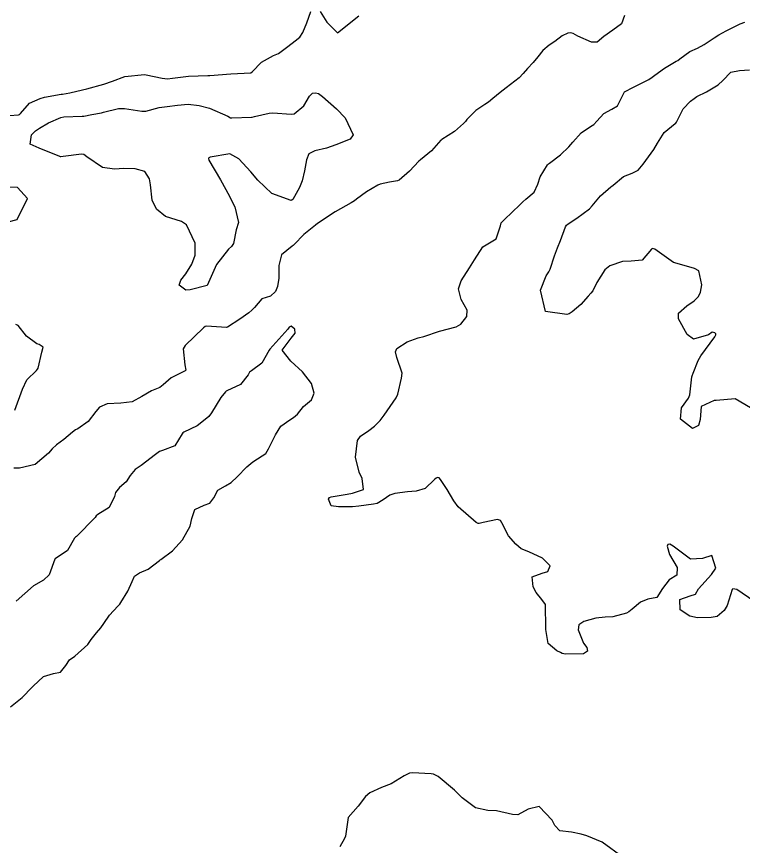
# Model space of a CAD drawing. Header units: metres. Extents: x 318500 to 325275, y 7408834 to 7428799.
# Drawn here: x 321971.5 to 322040.1, y 7416848.7 to 7416927 of the extents above; entities that cross this region are included whole.
import ezdxf

# ---------------------------------------------------------------- set-up
doc = ezdxf.new("R2010")
doc.units = ezdxf.units.M
doc.header["$MEASUREMENT"] = 0
doc.layers.add('Curvas de Nivel 1m', color=11, linetype='Continuous')
doc.layers.add('Curvas de Nivel 5m', color=15, linetype='Continuous')

msp = doc.modelspace()

# ---------------------------------------------------------------- linework, layer by layer
at = {"layer": 'Curvas de Nivel 1m', "flags": 128}
for points, elevation in [([(321969.947, 7416917.544), (321971.658, 7416917.68), (321971.752, 7416917.715), (321971.85, 7416917.807), (321972.685, 7416918.785), (321973.682, 7416919.235), (321974.118, 7416919.341), (321975.688, 7416919.628), (321975.806, 7416919.641), (321976.482, 7416919.748), (321977.693, 7416920.032), (321978.102, 7416920.132), (321979.699, 7416920.572), (321980.52, 7416920.874), (321981.706, 7416921.292), (321983.55, 7416921.494), (321983.708, 7416921.475), (321985.228, 7416921.15), (321985.705, 7416921.094), (321986.181, 7416921.139), (321987.707, 7416921.337), (321989.538, 7416921.403), (321989.708, 7416921.405), (321991.71, 7416921.54), (321993.586, 7416921.647), (321993.713, 7416921.731), (321994.593, 7416922.641), (321995.737, 7416923.273), (321995.893, 7416923.332), (321996.198, 7416923.483), (321997.095, 7416924.124), (321997.758, 7416924.661), (321998.205, 7416925.014), (321998.482, 7416925.453), (321998.859, 7416926.369), (321999.265, 7416927.445)], 724), ([(322000.129, 7416927.435), (322000.776, 7416926.421), (322001.77, 7416925.41), (322003.786, 7416927.016)], 724), ([(322028.854, 7416927.049), (322028.573, 7416926.261), (322027.776, 7416925.659), (322026.929, 7416925.073), (322026.289, 7416924.555), (322025.762, 7416924.544), (322024.466, 7416925.11), (322024.005, 7416925.349), (322023.773, 7416925.41), (322023.502, 7416925.394), (322022.981, 7416925.128), (322022.279, 7416924.619), (322021.757, 7416924.245), (322021.157, 7416923.741), (322020.677, 7416923.156), (322020.257, 7416922.638), (322019.723, 7416922.059), (322019.312, 7416921.58), (322018.917, 7416921.182), (322017.7, 7416920.223), (322017.118, 7416919.783), (322016.448, 7416919.212), (322016.034, 7416918.868), (322015.682, 7416918.655), (322014.816, 7416918.09), (322013.987, 7416917.245), (322013.84, 7416917.065), (322013.654, 7416916.858), (322012.805, 7416916.101), (322011.631, 7416915.363), (322011.579, 7416915.333), (322011.532, 7416915.281), (322010.63, 7416914.28), (322009.611, 7416913.449), (322009.446, 7416913.302), (322008.556, 7416912.356), (322007.583, 7416911.531), (322007.445, 7416911.469), (322006.671, 7416911.344), (322005.803, 7416911.13), (322005.575, 7416911.04), (322004.502, 7416910.434), (322003.555, 7416909.728), (322003.364, 7416909.571), (322003.058, 7416909.387), (322001.541, 7416908.53), (321999.883, 7416907.435), (321999.686, 7416907.279), (321999.526, 7416907.156), (321998.585, 7416906.379), (321997.689, 7416905.458), (321997.597, 7416905.361), (321997.497, 7416905.293), (321996.483, 7416904.477), (321996.243, 7416903.478), (321996.243, 7416902.263), (321996.101, 7416901.48), (321995.902, 7416901.024), (321995.436, 7416900.579), (321994.626, 7416900.308), (321993.925, 7416899.512), (321993.69, 7416899.242), (321993.412, 7416899.011), (321992.536, 7416898.396), (321991.392, 7416897.647), (321991.301, 7416897.631), (321989.393, 7416897.757), (321989.265, 7416897.699), (321989.131, 7416897.574), (321987.373, 7416895.904), (321987.187, 7416895.593), (321987.347, 7416894.086), (321987.436, 7416893.589), (321987.391, 7416893.538), (321987.339, 7416893.513), (321986.059, 7416892.88), (321985.319, 7416892.218), (321984.984, 7416891.956), (321984.212, 7416891.636), (321983.305, 7416891.115), (321982.369, 7416890.59), (321981.298, 7416890.467), (321980.024, 7416890.416), (321979.294, 7416890.088), (321978.943, 7416889.705), (321978.242, 7416888.749), (321977.265, 7416888.06), (321977.045, 7416887.95), (321976.734, 7416887.735), (321975.934, 7416887.059), (321975.242, 7416886.54), (321974.825, 7416886.167), (321974.488, 7416885.761), (321973.219, 7416884.705), (321971.744, 7416884.331), (321971.215, 7416884.339)], 724), ([(322041.064, 7416871.787), (322039.477, 7416872.896), (322039.081, 7416872.963), (322039.027, 7416872.901), (322038.564, 7416871.401), (322038.28, 7416870.912), (322037.61, 7416870.353), (322037.04, 7416870.238), (322035.759, 7416870.229), (322035.041, 7416870.39), (322034.13, 7416870.969), (322034.083, 7416871.952), (322035.07, 7416872.283), (322035.568, 7416872.457), (322035.838, 7416872.949), (322037.094, 7416874.319), (322037.5, 7416874.924), (322037.118, 7416876.107), (322036.246, 7416875.81), (322035.112, 7416875.748), (322033.459, 7416876.977), (322033.133, 7416877.184), (322032.96, 7416877.156), (322032.893, 7416876.984), (322033.118, 7416876.193), (322033.836, 7416874.973), (322033.815, 7416874.251), (322033.088, 7416873.82), (322032.439, 7416872.99), (322031.931, 7416872.134), (322031.065, 7416871.979), (322030.373, 7416871.708), (322029.577, 7416871.032), (322029.288, 7416870.794), (322029.044, 7416870.65), (322027.771, 7416870.317), (322027.039, 7416870.298), (322026.147, 7416870.184), (322025.032, 7416869.867), (322024.55, 7416869.572), (322024.504, 7416869.095), (322025.001, 7416867.842), (322025.32, 7416867.41), (322025.384, 7416867.084), (322024.987, 7416866.81), (322023.285, 7416866.809), (322022.987, 7416866.855), (322022.827, 7416866.951), (322022.487, 7416867.118), (322021.666, 7416867.796), (322021.448, 7416869.134), (322021.448, 7416869.555), (322021.416, 7416871.135), (322021.394, 7416871.475), (322021.058, 7416871.952), (322020.514, 7416872.598), (322020.243, 7416873.152), (322020.149, 7416874.089), (322021.09, 7416874.449), (322021.617, 7416874.607), (322021.861, 7416875.132), (322021.111, 7416875.85), (322019.841, 7416876.437), (322019.124, 7416876.747), (322018.595, 7416877.175), (322017.901, 7416877.946), (322017.293, 7416879.198), (322017.153, 7416879.395), (322016.868, 7416879.489), (322015.536, 7416879.216), (322015.149, 7416879.129), (322015.056, 7416879.128), (322014.852, 7416879.224), (322013.172, 7416880.684), (322012.768, 7416881.256), (322012.128, 7416882.334), (322011.498, 7416883.276), (322011.354, 7416883.421), (322011.212, 7416883.46), (322011.082, 7416883.41), (322010.918, 7416883.283), (322010.051, 7416882.438), (322009.193, 7416882.182), (322008.392, 7416882.112), (322007.189, 7416881.948), (322006.721, 7416881.801), (322006.09, 7416881.341), (322005.524, 7416880.998), (322005.174, 7416880.942), (322003.781, 7416880.761), (322003.17, 7416880.704), (322001.874, 7416880.695), (322001.171, 7416880.806), (322000.92, 7416881.413), (322001.005, 7416881.589), (322001.184, 7416881.646), (322002.676, 7416881.899), (322003.189, 7416881.978), (322004.231, 7416882.328), (322004.094, 7416883.367), (322003.817, 7416883.975), (322003.473, 7416885.378), (322003.664, 7416886.965), (322003.952, 7416887.373), (322004.728, 7416887.905), (322005.274, 7416888.304), (322005.797, 7416888.838), (322006.168, 7416889.347), (322007.306, 7416890.969), (322007.469, 7416891.328), (322007.827, 7416892.829), (322007.883, 7416893.322), (322007.362, 7416894.772), (322007.254, 7416895.332), (322007.373, 7416895.635), (322008.338, 7416896.274), (322009.383, 7416896.635), (322009.908, 7416896.771), (322011.39, 7416897.28), (322012.969, 7416897.684), (322013.4, 7416897.944), (322013.988, 7416898.665), (322014.019, 7416899.241), (322013.435, 7416900.245), (322013.186, 7416901.254), (322013.458, 7416902.032), (322014.226, 7416903.239), (322014.71, 7416904.003), (322015.5, 7416905.22), (322016.745, 7416905.974), (322017.154, 7416907.204), (322017.231, 7416907.505), (322017.536, 7416907.794), (322018.993, 7416909.178), (322019.255, 7416909.474), (322019.558, 7416909.712), (322020.349, 7416910.377), (322020.674, 7416911.154), (322020.911, 7416911.829), (322021.607, 7416912.958), (322021.687, 7416913.061), (322021.777, 7416913.138), (322022.821, 7416913.925), (322023.626, 7416914.674), (322023.995, 7416915.115), (322024.768, 7416915.978), (322025.653, 7416916.594), (322025.963, 7416916.777), (322026.244, 7416917.081), (322026.92, 7416917.822), (322027.677, 7416918.205), (322028.205, 7416918.532), (322028.444, 7416919.052), (322028.882, 7416919.865), (322029.702, 7416920.282), (322031.174, 7416921.018), (322031.48, 7416921.247), (322031.716, 7416921.424), (322032.642, 7416922.081), (322033.737, 7416922.747), (322033.89, 7416922.826), (322034.104, 7416922.976), (322035.049, 7416923.669), (322035.755, 7416923.974), (322036.4, 7416924.311), (322037.328, 7416924.937), (322037.773, 7416925.222), (322038.467, 7416925.61), (322039.784, 7416926.258), (322040.242, 7416926.439)], 724), ([(321969.953, 7416907.404), (321971.53, 7416907.81), (321972.493, 7416909.796), (321971.565, 7416910.834), (321970.516, 7416910.875)], 724), ([(321970.91, 7416861.81), (321972.005, 7416862.713), (321972.938, 7416863.674), (321972.99, 7416863.729), (321973.033, 7416863.779), (321974.021, 7416864.697), (321974.958, 7416864.974), (321975.609, 7416865.095), (321976.116, 7416865.739), (321976.455, 7416866.256), (321976.979, 7416866.617), (321978.187, 7416867.712), (321978.523, 7416868.181), (321979.006, 7416868.791), (321979.437, 7416869.27), (321979.694, 7416869.69), (321980.231, 7416870.483), (321981.045, 7416871.309), (321981.218, 7416871.498), (321981.32, 7416871.667), (321981.981, 7416872.741), (321982.388, 7416873.657), (321982.588, 7416874.144), (321983.082, 7416874.482), (321983.897, 7416874.829), (321984.956, 7416875.622), (321985.038, 7416875.684), (321985.102, 7416875.724), (321986.183, 7416876.535), (321987.13, 7416877.59), (321987.866, 7416878.86), (321988.01, 7416879.581), (321988.289, 7416880.453), (321989.169, 7416880.856), (321989.704, 7416881.03), (321990.087, 7416881.556), (321990.479, 7416882.262), (321991.197, 7416882.675), (321991.74, 7416882.994), (321992.306, 7416883.524), (321993.22, 7416884.478), (321993.782, 7416884.947), (321994.662, 7416885.496), (321994.989, 7416885.737), (321995.24, 7416886.166), (321995.695, 7416887.041), (321995.908, 7416887.48), (321996.431, 7416888.315), (321997.281, 7416888.893), (321997.627, 7416889.112), (321998.001, 7416889.453), (321998.566, 7416890.178), (321999.303, 7416890.787), (321999.562, 7416891.436), (321999.323, 7416892.323), (321998.475, 7416893.449), (321997.355, 7416894.455), (321996.551, 7416895.472), (321997.381, 7416896.601), (321997.762, 7416897.08), (321997.728, 7416897.457), (321997.394, 7416897.732), (321997.221, 7416897.634), (321997.083, 7416897.465), (321995.371, 7416895.581), (321995.313, 7416895.491), (321994.611, 7416894.242), (321993.659, 7416893.515), (321993.458, 7416893.398), (321993.335, 7416893.157), (321992.612, 7416892.229), (321991.312, 7416891.649), (321991.249, 7416891.603), (321991.199, 7416891.542), (321990.765, 7416891.008), (321989.862, 7416889.561), (321989.616, 7416889.234), (321989.28, 7416888.931), (321988.521, 7416888.328), (321987.262, 7416887.734), (321987.172, 7416887.681), (321987.114, 7416887.592), (321986.399, 7416886.447), (321985.236, 7416886.019), (321984.954, 7416885.905), (321984.585, 7416885.63), (321983.22, 7416884.608), (321982.664, 7416884.207), (321982.187, 7416883.66), (321981.824, 7416883.041), (321981.193, 7416882.512), (321980.818, 7416882.043), (321980.705, 7416881.677), (321980.224, 7416880.624), (321979.154, 7416879.977), (321978.995, 7416879.86), (321978.875, 7416879.704), (321977.132, 7416877.903), (321977.036, 7416877.826), (321976.952, 7416877.732), (321976.289, 7416876.562), (321975.101, 7416875.79), (321975.078, 7416875.773), (321975.066, 7416875.751), (321974.552, 7416874.284), (321974.012, 7416873.766), (321973.065, 7416873.242), (321971.438, 7416871.804)], 723), ([(321971.29, 7416889.81), (321972.017, 7416891.799), (321972.431, 7416892.686), (321973.337, 7416893.57), (321973.445, 7416893.671), (321973.507, 7416893.777), (321973.842, 7416895.293), (321973.988, 7416895.771), (321973.596, 7416896.001), (321973.373, 7416896.086), (321972.396, 7416896.81), (321971.609, 7416897.807), (321971.392, 7416897.911)], 724), ([(322028.739, 7416847.614), (322026.76, 7416849.06), (322025.321, 7416849.637), (322024.767, 7416849.804), (322023.869, 7416849.999), (322022.77, 7416850.111), (322022.278, 7416850.621), (322022.028, 7416851.121), (322020.799, 7416852.411), (322019.785, 7416852.165), (322018.787, 7416851.648), (322018.295, 7416851.668), (322016.792, 7416851.999), (322015.967, 7416852.028), (322014.796, 7416852.283), (322013.539, 7416853.239), (322013.174, 7416853.605), (322012.817, 7416853.947), (322011.266, 7416855.266), (322010.833, 7416855.465), (322010.606, 7416855.501), (322008.835, 7416855.6), (322008.561, 7416855.577), (322008.049, 7416855.312), (322006.822, 7416854.56), (322005.935, 7416854.223), (322004.814, 7416853.722), (322004.428, 7416853.356), (322003.722, 7416852.44), (322002.78, 7416851.38), (322002.511, 7416849.626), (322002.418, 7416849.385), (322001.974, 7416848.624)], 723)]:
    msp.add_lwpolyline(points, dxfattribs=dict(at, elevation=elevation))
at = {"layer": 'Curvas de Nivel 5m', "elevation": 725, "flags": 128}
msp.add_lwpolyline([(322041.303, 7416889.722), (322039.32, 7416890.9), (322037.515, 7416890.729), (322037.317, 7416890.719), (322036.104, 7416890.152), (322036.001, 7416888.949), (322035.848, 7416888.386), (322035.277, 7416888.074), (322034.145, 7416888.971), (322034.241, 7416890.03), (322034.897, 7416890.964), (322035.02, 7416891.266), (322035.235, 7416892.961), (322035.253, 7416893.049), (322035.345, 7416893.322), (322035.821, 7416894.495), (322036.083, 7416894.949), (322037.388, 7416896.746), (322037.48, 7416896.929), (322037.475, 7416897.013), (322037.393, 7416897.112), (322037.155, 7416897.172), (322036.795, 7416896.939), (322035.386, 7416896.516), (322034.797, 7416896.966), (322033.961, 7416898.425), (322033.959, 7416898.975), (322034.739, 7416899.658), (322035.438, 7416900.134), (322035.867, 7416900.53), (322036.034, 7416900.951), (322036.159, 7416901.651), (322035.877, 7416902.954), (322035.474, 7416903.196), (322035.165, 7416903.272), (322033.482, 7416903.754), (322031.722, 7416905.007), (322031.501, 7416905.061), (322031.459, 7416905.053), (322031.408, 7416905.011), (322030.532, 7416903.977), (322029.482, 7416903.863), (322028.693, 7416903.837), (322027.476, 7416903.443), (322027.024, 7416903.067), (322026.254, 7416901.874), (322025.891, 7416901.083), (322025.69, 7416900.843), (322025.442, 7416900.577), (322024.751, 7416899.779), (322023.939, 7416899.112), (322023.633, 7416898.901), (322023.416, 7416898.85), (322021.42, 7416899.14), (322020.947, 7416901.148), (322021.464, 7416902.506), (322021.723, 7416902.882), (322021.836, 7416903.136), (322022.248, 7416904.373), (322022.55, 7416905.129), (322022.818, 7416905.819), (322023.286, 7416907.122), (322023.378, 7416907.275), (322023.533, 7416907.391), (322024.376, 7416907.945), (322025.547, 7416908.81), (322025.808, 7416909.086), (322026.592, 7416910.047), (322027.577, 7416910.879), (322027.681, 7416910.956), (322027.787, 7416911.058), (322028.762, 7416911.879), (322029.597, 7416912.195), (322030.162, 7416912.471), (322030.638, 7416913.025), (322031.624, 7416914.426), (322031.971, 7416915.005), (322032.616, 7416916.025), (322033.658, 7416916.859), (322033.727, 7416916.911), (322033.766, 7416916.979), (322034.396, 7416918.256), (322035.101, 7416918.966), (322035.429, 7416919.226), (322035.694, 7416919.4), (322036.617, 7416919.865), (322037.706, 7416920.522), (322038.154, 7416920.923), (322038.913, 7416921.721), (322039.725, 7416921.883), (322040.673, 7416921.944)], dxfattribs=at)
msp.add_lwpolyline([(321999.965, 7416919.709), (322000.36, 7416919.43), (322001.673, 7416918.252), (322002.493, 7416917.398), (322003.234, 7416915.789), (322002.952, 7416915.39), (322001.624, 7416914.854), (322000.734, 7416914.536), (321999.618, 7416914.282), (321999.049, 7416914.012), (321998.852, 7416913.448), (321998.653, 7416912.391), (321998.439, 7416911.451), (321998.195, 7416910.829), (321997.554, 7416909.698), (321997.41, 7416909.605), (321995.562, 7416910.259), (321994.243, 7416911.51), (321993.592, 7416912.302), (321992.456, 7416913.532), (321991.615, 7416913.994), (321989.746, 7416913.703), (321989.611, 7416913.638), (321989.578, 7416913.57), (321989.608, 7416913.422), (321990.727, 7416911.553), (321991.557, 7416909.999), (321991.791, 7416909.538), (321992.071, 7416909.009), (321992.418, 7416907.531), (321992.207, 7416906.845), (321991.938, 7416905.536), (321991.771, 7416905.262), (321991.492, 7416905.004), (321990.339, 7416903.557), (321989.45, 7416901.57), (321987.872, 7416901.165), (321987.443, 7416901.147), (321986.815, 7416901.606), (321986.985, 7416902.074), (321987.461, 7416902.678), (321988.026, 7416903.592), (321988.33, 7416904.434), (321988.322, 7416905.588), (321987.526, 7416907.319), (321987.038, 7416907.605), (321985.535, 7416908.105), (321984.684, 7416908.775), (321984.267, 7416909.639), (321984.129, 7416911.084), (321984.021, 7416911.643), (321983.59, 7416912.323), (321982.661, 7416912.597), (321981.594, 7416912.608), (321980.709, 7416912.573), (321979.595, 7416912.729), (321978.104, 7416913.723), (321977.832, 7416913.946), (321977.613, 7416913.984), (321975.854, 7416913.756), (321975.644, 7416913.725), (321975.61, 7416913.728), (321975.542, 7416913.761), (321973.617, 7416914.527), (321972.742, 7416914.914), (321972.88, 7416915.791), (321973.254, 7416916.167), (321973.64, 7416916.422), (321974.497, 7416916.922), (321975.655, 7416917.43), (321975.928, 7416917.484), (321977.657, 7416917.551), (321977.817, 7416917.569), (321978.574, 7416917.716), (321979.482, 7416917.883), (321979.663, 7416917.923), (321981.085, 7416918.27), (321981.669, 7416918.287), (321983.304, 7416918.017), (321983.666, 7416918.037), (321984.917, 7416918.385), (321985.673, 7416918.478), (321986.672, 7416918.613), (321987.676, 7416918.677), (321988.697, 7416918.562), (321989.671, 7416918.314), (321991.421, 7416917.544), (321991.658, 7416917.415), (321991.801, 7416917.395), (321993.659, 7416917.454), (321993.719, 7416917.46), (321993.93, 7416917.516), (321995.313, 7416917.848), (321995.666, 7416917.87), (321997.393, 7416917.735), (321997.665, 7416917.783), (321998.596, 7416918.531), (321999.14, 7416919.445), (321999.41, 7416919.726), (321999.693, 7416919.772)], close=True, dxfattribs=at)

doc.saveas('drawing.dxf')
